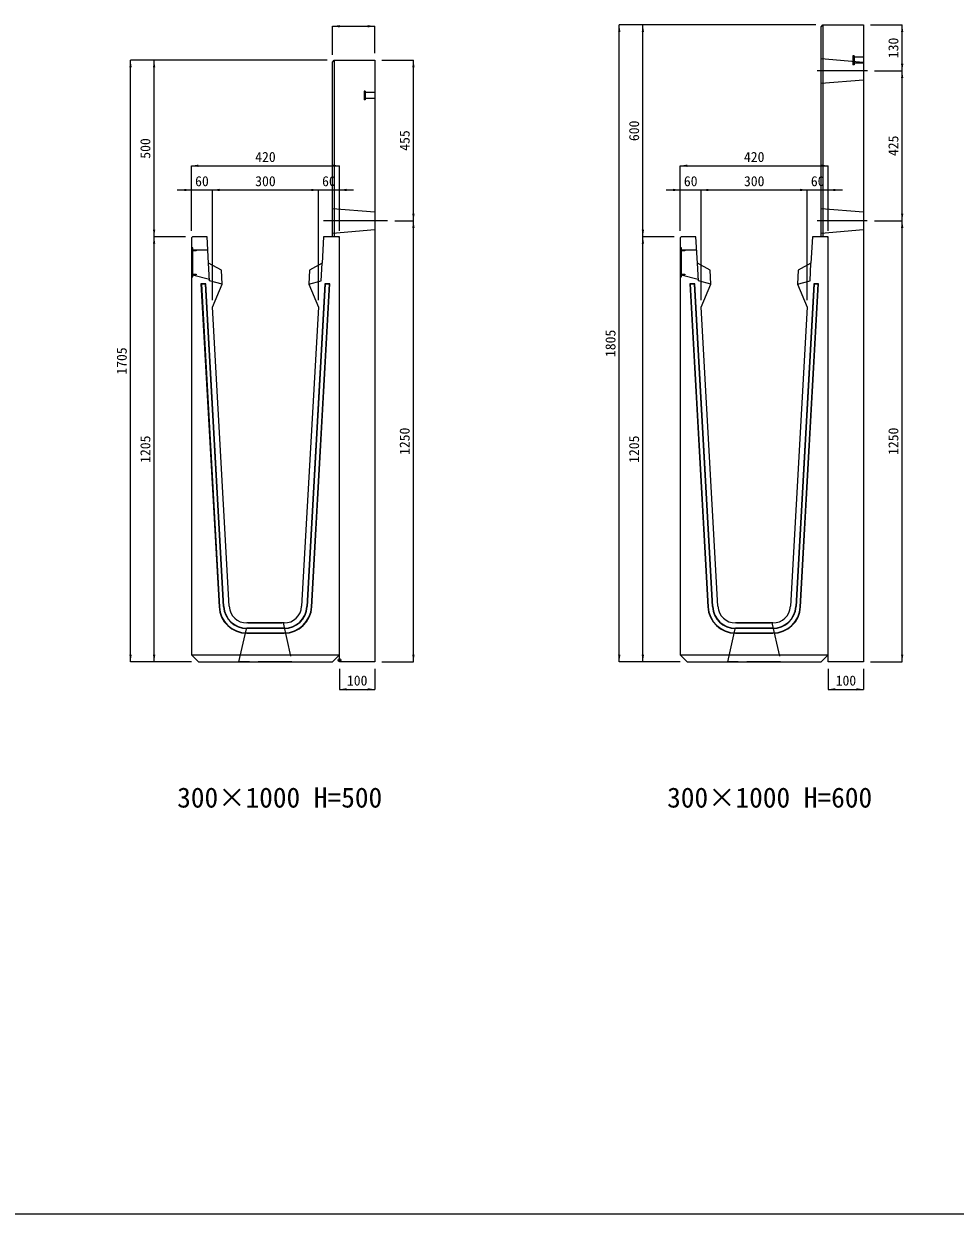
# Model space of a CAD drawing. Units: millimetres at full size; some dimension numbers follow another scale. Extents: x -7442 to 51876, y 9625 to 40052.
# Drawn here: x 8815 to 11455, y 9625 to 12999 of the extents above; entities that cross this region are included whole.
import ezdxf
from ezdxf.enums import TextEntityAlignment as Align

# ---------------------------------------------------------------- set-up
doc = ezdxf.new("R2010")
doc.units = ezdxf.units.MM
doc.header["$LTSCALE"] = 16
doc.header["$PDMODE"] = 32
doc.header["$PDSIZE"] = 8
for name, pattern in [('DASHED', [7.5, 6, -1.5]), ('USER1', [13.5, 7.5, -6]), ('USER2', [285.75, 190.5, -31.75, 31.75, -31.75])]:
    doc.linetypes.add(name, pattern=pattern)
doc.layers.add('0_2', color=7, linetype='Continuous')
for name, color, linetype, lineweight in [('HOLE', 7, 'DASHED', 9), ('KIJUN', 5, 'Continuous', 9), ('WWAY', 5, 'Continuous', 9), ('寸法線', 7, 'Continuous', 9), ('本体', 2, 'Continuous', 13), ('補助線', 8, 'Continuous', 9), ('ｲﾝｻｰﾄ', 3, 'USER1', 9)]:
    doc.layers.add(name, color=color, linetype=linetype, lineweight=lineweight)
doc.styles.add('ＭＳ ゴシック', font='')
doc.styles.get('ＭＳ ゴシック').set_extended_font_data('MS Gothic')

# ---------------------------------------------------------------- blocks, each defined once
blk = doc.blocks.new('filled_arrow')
at = {"color": 0, "linetype": 'Continuous', "lineweight": -2}
blk.add_solid([(7.5, 1.25), (0, 0), (7.5, -1.25)], dxfattribs=at)

msp = doc.modelspace()

# ---------------------------------------------------------------- linework, layer by layer
at = {"layer": 'HOLE'}
for points in [[(9449.86, 11300.47), (9549.86, 11300.47), (9574.86, 11190.47), (9424.86, 11190.47)], [(10835.27, 11300.47), (10935.27, 11300.47), (10960.27, 11190.47), (10810.27, 11190.47)]]:
    msp.add_lwpolyline(points, close=True, dxfattribs=at)
at = {"layer": 'KIJUN'}
for p, q in [((9317.13, 12261.47), (9318.19, 12260.47)), ((9331.15, 12261.47), (9330.21, 12260.47)), ((9668.57, 12261.47), (9617.48, 11346.85)), ((9669.52, 12260.47), (9618.47, 11346.79)), ((9669.52, 12260.47), (9668.57, 12261.47)), ((9682.59, 12261.47), (9681.54, 12260.47)), ((10702.54, 12261.47), (10703.6, 12260.47)), ((10716.56, 12261.47), (10715.61, 12260.47)), ((11053.98, 12261.47), (11002.88, 11346.85)), ((11054.93, 12260.47), (11003.88, 11346.79)), ((11054.93, 12260.47), (11053.98, 12261.47)), ((11068, 12261.47), (11066.95, 12260.47)), ((9552.58, 11285.47), (9447.15, 11285.47)), ((9552.58, 11284.47), (9447.15, 11284.47)), ((9447.15, 11272.47), (9552.58, 11272.47)), ((9447.15, 11271.47), (9552.58, 11271.47)), ((10937.99, 11285.47), (10832.56, 11285.47)), ((10937.99, 11284.47), (10832.56, 11284.47)), ((10832.56, 11272.47), (10937.99, 11272.47)), ((10832.56, 11271.47), (10937.99, 11271.47))]:
    msp.add_line(p, q, dxfattribs=at)
at = {"layer": 'KIJUN', "color": 7, "lineweight": 13}
for p, q in [((9552.58, 11300.47), (9447.15, 11300.47)), ((10937.99, 11300.47), (10832.56, 11300.47))]:
    msp.add_line(p, q, dxfattribs=at)
at = {"layer": 'KIJUN', "color": 7}
for p, q in [((9289.86, 11210.47), (9709.86, 11210.47)), ((10675.27, 11210.47), (11095.27, 11210.47))]:
    msp.add_line(p, q, dxfattribs=at)
at = {"layer": 'KIJUN', "color": 7, "lineweight": 13}
for points in [[(9338.86, 12320.47), (9334.86, 12395.47), (9292.86, 12395.47), (9289.86, 12392.47), (9289.86, 11210.47), (9309.86, 11190.47), (9689.86, 11190.47), (9709.86, 11210.47), (9709.86, 12392.47), (9706.86, 12395.47), (9664.86, 12395.47), (9660.86, 12320.47), (9624.86, 12300.47), (9622.86, 12260.47), (9649.86, 12195.47), (9602.5, 11347.68)], [(10724.27, 12320.47), (10720.27, 12395.47), (10678.27, 12395.47), (10675.27, 12392.47), (10675.27, 11210.47), (10695.27, 11190.47), (11075.27, 11190.47), (11095.27, 11210.47), (11095.27, 12392.47), (11092.27, 12395.47), (11050.27, 12395.47), (11046.27, 12320.47), (11010.27, 12300.47), (11008.27, 12260.47), (11035.27, 12195.47), (10987.91, 11347.68)], [(9397.22, 11347.68), (9349.86, 12195.47), (9376.86, 12260.47), (9374.86, 12300.47), (9338.86, 12320.47)], [(10782.63, 11347.68), (10735.27, 12195.47), (10762.27, 12260.47), (10760.27, 12300.47), (10724.27, 12320.47)]]:
    msp.add_lwpolyline(points, dxfattribs=at)
at = {"layer": 'KIJUN', "color": 7, "linetype": 'DASHED', "lineweight": 13}
for points in [[(9376.86, 12260.47), (9341.53, 12270.47), (9338.86, 12320.47)], [(9622.86, 12260.47), (9658.2, 12270.47), (9660.86, 12320.47)], [(10762.27, 12260.47), (10726.94, 12270.47), (10724.27, 12320.47)], [(11008.27, 12260.47), (11043.6, 12270.47), (11046.27, 12320.47)]]:
    msp.add_lwpolyline(points, dxfattribs=at)
at = {"layer": 'KIJUN'}
for points in [[(9382.25, 11346.85), (9331.15, 12261.47), (9317.13, 12261.47), (9368.27, 11346.07)], [(9381.25, 11346.79), (9330.21, 12260.47), (9318.19, 12260.47), (9369.27, 11346.12)], [(9630.46, 11346.12), (9681.54, 12260.47), (9669.52, 12260.47)], [(9631.45, 11346.07), (9682.59, 12261.47), (9668.57, 12261.47)], [(10767.66, 11346.85), (10716.56, 12261.47), (10702.54, 12261.47), (10753.68, 11346.07)], [(10766.66, 11346.79), (10715.61, 12260.47), (10703.6, 12260.47), (10754.68, 11346.12)], [(11015.86, 11346.12), (11066.95, 12260.47), (11054.93, 12260.47)], [(11016.86, 11346.07), (11068, 12261.47), (11053.98, 12261.47)]]:
    msp.add_lwpolyline(points, dxfattribs=at)
for centre, radius, start, end in [((9447.15, 11350.47), 79, 183.19756, 270), ((9447.15, 11350.47), 78, 183.19756, 270), ((9447.15, 11350.47), 66, 183.19756, 270), ((9447.15, 11350.47), 65, 183.19756, 270), ((9552.58, 11350.47), 65, 270, 356.80244), ((9552.58, 11350.47), 66, 270, 356.80244), ((9552.58, 11350.47), 78, 270, 356.80244), ((9552.58, 11350.47), 79, 270, 356.80244), ((10832.56, 11350.47), 79, 183.19756, 270), ((10832.56, 11350.47), 78, 183.19756, 270), ((10832.56, 11350.47), 66, 183.19756, 270), ((10832.56, 11350.47), 65, 183.19756, 270), ((10937.99, 11350.47), 65, 270, 356.80244), ((10937.99, 11350.47), 66, 270, 356.80244), ((10937.99, 11350.47), 78, 270, 356.80244), ((10937.99, 11350.47), 79, 270, 356.80244)]:
    msp.add_arc(centre, radius, start, end, dxfattribs=at)
at = {"layer": 'KIJUN', "color": 7, "lineweight": 13}
for centre, start, end in [((9447.15, 11350.47), 183.19756, 270), ((9552.58, 11350.47), 270, 356.80244), ((10832.56, 11350.47), 183.19756, 270), ((10937.99, 11350.47), 270, 356.80244)]:
    msp.add_arc(centre, 50, start, end, dxfattribs=at)
at = {"layer": 'WWAY', "color": 7, "linetype": 'DASHED', "lineweight": 13}
for points in [[(9289.86, 12365.47), (9293.06, 12363.47), (9293.06, 12281.47), (9289.86, 12279.47)], [(9336.89, 12357.47), (9293.06, 12357.47), (9293.06, 12363.47), (9289.86, 12365.47)], [(10675.27, 12365.47), (10678.47, 12363.47), (10678.47, 12281.47), (10675.27, 12279.47)], [(10722.3, 12357.47), (10678.47, 12357.47), (10678.47, 12363.47), (10675.27, 12365.47)], [(9289.86, 12279.47), (9293.06, 12281.47), (9293.06, 12287.47), (9341.26, 12275.47)], [(10675.27, 12279.47), (10678.47, 12281.47), (10678.47, 12287.47), (10726.67, 12275.47)]]:
    msp.add_lwpolyline(points, dxfattribs=at)
at = {"layer": 'WWAY'}
for points in [[(9291.06, 12362.47), (9293.06, 12362.47), (9293.06, 12282.47), (9291.06, 12282.47)], [(9293.06, 12357.47), (9303.06, 12357.47), (9303.06, 12355.47), (9293.06, 12355.47)], [(10676.47, 12362.47), (10678.47, 12362.47), (10678.47, 12282.47), (10676.47, 12282.47)], [(10678.47, 12357.47), (10688.47, 12357.47), (10688.47, 12355.47), (10678.47, 12355.47)], [(9293.06, 12289.47), (9303.06, 12289.47), (9303.06, 12287.47), (9293.06, 12287.47)], [(10678.47, 12289.47), (10688.47, 12289.47), (10688.47, 12287.47), (10678.47, 12287.47)]]:
    msp.add_lwpolyline(points, close=True, dxfattribs=at)
at = {"layer": '寸法線'}
for p, q in [((9689.86, 12991.91), (9809.86, 12991.91)), ((9689.86, 12910.47), (9689.86, 12991.91)), ((9809.86, 12915.47), (9809.86, 12991.91)), ((10502.8, 11190.47), (10502.8, 12995.47)), ((11060.27, 12995.47), (10502.8, 12995.47)), ((10569.69, 12395.47), (10569.69, 12995.47)), ((11060.27, 12995.47), (10569.69, 12995.47)), ((11215.27, 12995.47), (11304.7, 12995.47)), ((11304.7, 12865.47), (11304.7, 12995.47)), ((9117.39, 11190.47), (9117.39, 12895.47)), ((9674.86, 12895.47), (9117.39, 12895.47)), ((9184.28, 12395.47), (9184.28, 12895.47)), ((9674.86, 12895.47), (9184.28, 12895.47)), ((9829.86, 12895.47), (9919.29, 12895.47)), ((9919.29, 12440.47), (9919.29, 12895.47)), ((11226.45, 12865.47), (11304.7, 12865.47)), ((11226.45, 12865.47), (11304.7, 12865.47)), ((11304.7, 12440.47), (11304.7, 12865.47)), ((9289.86, 12596.48), (9709.86, 12596.48)), ((9289.86, 12412.47), (9289.86, 12596.48)), ((9709.86, 12412.47), (9709.86, 12596.48)), ((10675.27, 12596.48), (11095.27, 12596.48)), ((10675.27, 12412.47), (10675.27, 12596.48)), ((11095.27, 12412.47), (11095.27, 12596.48)), ((9249.86, 12527.81), (9389.86, 12527.81)), ((9289.86, 12412.47), (9289.86, 12527.81)), ((9349.86, 12527.81), (9649.86, 12527.81)), ((9349.86, 12215.47), (9349.86, 12527.81)), ((9349.86, 12215.47), (9349.86, 12527.81)), ((9609.86, 12527.81), (9749.86, 12527.81)), ((9649.86, 12215.47), (9649.86, 12527.81)), ((9649.86, 12215.47), (9649.86, 12527.81)), ((9709.86, 12412.47), (9709.86, 12527.81)), ((10635.27, 12527.81), (10775.27, 12527.81)), ((10675.27, 12412.47), (10675.27, 12527.81)), ((10735.27, 12527.81), (11035.27, 12527.81)), ((10735.27, 12215.47), (10735.27, 12527.81)), ((10735.27, 12215.47), (10735.27, 12527.81)), ((10995.27, 12527.81), (11135.27, 12527.81)), ((11035.27, 12215.47), (11035.27, 12527.81)), ((11035.27, 12215.47), (11035.27, 12527.81)), ((11095.27, 12412.47), (11095.27, 12527.81)), ((9866.16, 12440.47), (9919.29, 12440.47)), ((9866.16, 12440.47), (9919.29, 12440.47)), ((9919.29, 11190.47), (9919.29, 12440.47)), ((11225.83, 12440.47), (11304.7, 12440.47)), ((11225.83, 12440.47), (11304.7, 12440.47)), ((11304.7, 11190.47), (11304.7, 12440.47)), ((9184.28, 11190.47), (9184.28, 12395.47)), ((9272.86, 12395.47), (9184.28, 12395.47)), ((9272.86, 12395.47), (9184.28, 12395.47)), ((10569.69, 11190.47), (10569.69, 12395.47)), ((10658.27, 12395.47), (10569.69, 12395.47)), ((10658.27, 12395.47), (10569.69, 12395.47)), ((9289.86, 11190.47), (9117.39, 11190.47)), ((9289.86, 11190.47), (9184.28, 11190.47)), ((9709.86, 11170.47), (9709.86, 11112.35)), ((9809.86, 11170.47), (9809.86, 11112.35)), ((9829.86, 11190.47), (9919.29, 11190.47)), ((10675.27, 11190.47), (10502.8, 11190.47)), ((10675.27, 11190.47), (10569.69, 11190.47)), ((11095.27, 11170.47), (11095.27, 11112.35)), ((11195.27, 11170.47), (11195.27, 11112.35)), ((11215.27, 11190.47), (11304.7, 11190.47)), ((9709.86, 11112.35), (9809.86, 11112.35)), ((11095.27, 11112.35), (11195.27, 11112.35))]:
    msp.add_line(p, q, dxfattribs=at)
at = {"layer": '寸法線', "linetype": 'USER2'}
for p, q in [((11206.45, 12865.47), (11063.78, 12865.47)), ((9846.16, 12440.47), (9664.58, 12440.47)), ((11205.83, 12440.47), (11063.78, 12440.47))]:
    msp.add_line(p, q, dxfattribs=at)
at = {"layer": '本体', "color": 4, "lineweight": 5}
for p, q in [((11080.27, 12995.47), (11080.27, 12395.47)), ((9694.86, 12895.47), (9694.86, 12395.47))]:
    msp.add_line(p, q, dxfattribs=at)
at = {"layer": '本体', "linetype": 'USER1', "lineweight": 9}
for p, q in [((11075.27, 12900.47), (11195.27, 12890.47)), ((11075.27, 12830.47), (11195.27, 12840.47)), ((9689.86, 12475.47), (9809.86, 12465.47)), ((11075.27, 12475.47), (11195.27, 12465.47)), ((9689.86, 12405.47), (9809.86, 12415.47)), ((11075.27, 12405.47), (11195.27, 12415.47))]:
    msp.add_line(p, q, dxfattribs=at)
at = {"layer": '本体'}
for points in [[(11075.27, 12990.47), (11080.27, 12995.47), (11195.27, 12995.47), (11195.27, 11190.47), (11095.27, 11190.47), (11095.27, 12395.47), (11075.27, 12395.47)], [(9689.86, 12890.47), (9694.86, 12895.47), (9809.86, 12895.47), (9809.86, 11190.47), (9709.86, 11190.47), (9709.86, 12395.47), (9689.86, 12395.47)]]:
    msp.add_lwpolyline(points, close=True, dxfattribs=at)
at = {"layer": '補助線', "color": 1, "lineweight": 13}
msp.add_lwpolyline([(5970.98, 20302.08), (16939.06, 20302.08), (16939.06, 9624.67), (5970.98, 9624.67)], close=True, dxfattribs=at)
at = {"layer": '補助線'}
msp.add_point((9709.86, 11195.47), dxfattribs=at)
at = {"layer": 'ｲﾝｻｰﾄ'}
for p, q in [((11165.27, 12907.97), (11165.27, 12882.97)), ((11168.27, 12907.97), (11165.27, 12907.97)), ((11168.27, 12907.97), (11168.27, 12882.97)), ((11195.27, 12903.97), (11168.27, 12903.97)), ((11195.27, 12903.97), (11195.27, 12886.97)), ((11168.27, 12882.97), (11165.27, 12882.97)), ((11195.27, 12886.97), (11168.27, 12886.97)), ((9779.86, 12807.97), (9779.86, 12782.97)), ((9782.86, 12807.97), (9779.86, 12807.97)), ((9782.86, 12807.97), (9782.86, 12782.97)), ((9809.86, 12803.97), (9782.86, 12803.97)), ((9809.86, 12803.97), (9809.86, 12786.97)), ((9782.86, 12782.97), (9779.86, 12782.97)), ((9809.86, 12786.97), (9782.86, 12786.97))]:
    msp.add_line(p, q, dxfattribs=at)

# ---------------------------------------------------------------- block references
at = {"layer": '寸法線', "xscale": 2.67, "yscale": 2.67}
for p in [(9689.86, 12991.91), (9289.86, 12596.48), (10675.27, 12596.48), (9349.86, 12527.81), (9349.86, 12527.81), (9709.86, 12527.81), (10735.27, 12527.81), (10735.27, 12527.81), (11095.27, 12527.81), (9709.86, 11112.35), (11095.27, 11112.35)]:
    msp.add_blockref('filled_arrow', p, dxfattribs=at)
for p, rotation in [((9809.86, 12991.91), 180), ((10502.8, 12995.47), 270), ((10569.69, 12995.47), 270), ((11304.7, 12995.47), 270), ((9117.39, 12895.47), 270), ((9184.28, 12895.47), 270), ((9919.29, 12895.47), 270), ((11304.7, 12865.47), 90), ((11304.7, 12865.47), 270), ((9709.86, 12596.48), 180), ((11095.27, 12596.48), 180), ((9289.86, 12527.81), 180), ((9649.86, 12527.81), 180), ((9649.86, 12527.81), 180), ((10675.27, 12527.81), 180), ((11035.27, 12527.81), 180), ((11035.27, 12527.81), 180), ((9919.29, 12440.47), 90), ((11304.7, 12440.47), 90), ((9919.29, 12440.47), 270), ((11304.7, 12440.47), 270), ((9184.28, 12395.47), 90), ((9184.28, 12395.47), 270), ((10569.69, 12395.47), 90), ((10569.69, 12395.47), 270), ((9117.39, 11190.47), 90), ((9184.28, 11190.47), 90), ((9919.29, 11190.47), 90), ((10502.8, 11190.47), 90), ((10569.69, 11190.47), 90), ((11304.7, 11190.47), 90), ((9809.86, 11112.35), 180), ((11195.27, 11112.35), 180)]:
    msp.add_blockref('filled_arrow', p, dxfattribs=dict(at, rotation=rotation))

# ---------------------------------------------------------------- texts
at = {"layer": '0_2', "style": 'ＭＳ ゴシック'}
for s, p in [('300×1000 H=500', (9249.58, 10760.12)), ('300×1000 H=600', (10638.45, 10760.12))]:
    msp.add_text(s, height=56.96, dxfattribs=at).set_placement(p, align=Align.BOTTOM_LEFT)
at = {"layer": '寸法線', "style": 'ＭＳ ゴシック'}
for s, p in [('130', (11279.7, 12930.47)), ('600', (10544.69, 12695.47)), ('455', (9894.29, 12667.97)), ('500', (9159.28, 12645.47)), ('425', (11279.7, 12652.97)), ('1805', (10477.8, 12092.97)), ('1705', (9092.39, 12042.97)), ('1250', (9894.29, 11815.47)), ('1250', (11279.7, 11815.47)), ('1205', (9159.28, 11792.97)), ('1205', (10544.69, 11792.97))]:
    msp.add_text(s, height=28.48, rotation=90, dxfattribs=at).set_placement(p, align=Align.MIDDLE_CENTER)
for s, p in [('420', (9499.86, 12621.48)), ('420', (10885.27, 12621.48)), ('60', (9319.86, 12552.81)), ('300', (9499.86, 12552.81)), ('60', (9679.86, 12552.81)), ('60', (10705.27, 12552.81)), ('300', (10885.27, 12552.81)), ('60', (11065.27, 12552.81)), ('100', (9759.86, 11137.35)), ('100', (11145.27, 11137.35))]:
    msp.add_text(s, height=28.48, dxfattribs=at).set_placement(p, align=Align.MIDDLE_CENTER)

doc.saveas('drawing.dxf')
